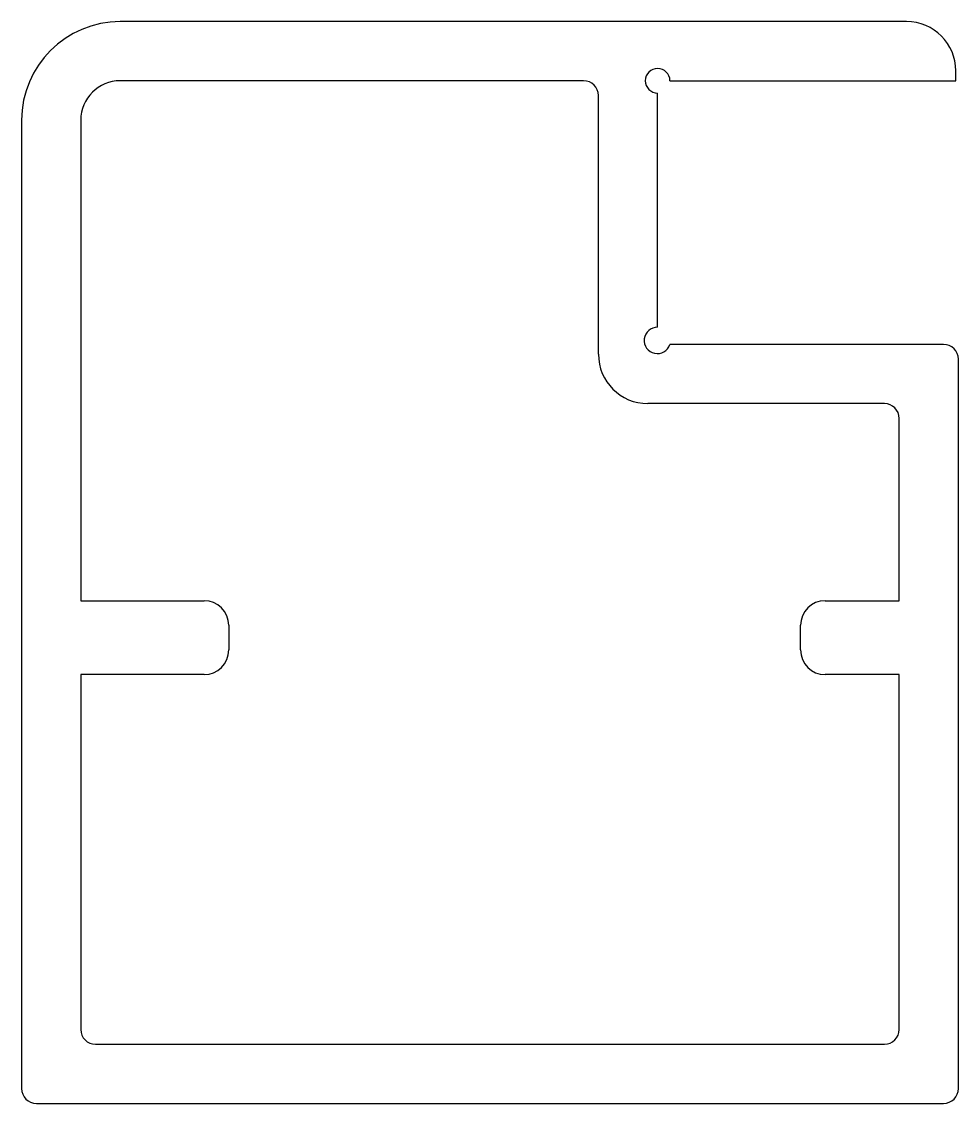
# Model space of a CAD drawing. Extents: x 1714.2 to 1733.2, y 57.7 to 79.6.
import ezdxf

# ---------------------------------------------------------------- set-up
doc = ezdxf.new("R2010")
doc.units = 0
doc.header["$LTSCALE"] = 15
doc.layers.get('0').update_dxf_attribs({"linetype": 'CONTINUOUS'})

msp = doc.modelspace()

# ---------------------------------------------------------------- linework, layer by layer
for p, q in [((1732.112, 79.618), (1716.162, 79.618)), ((1733.112, 78.418), (1733.112, 78.618)), ((1725.562, 78.418), (1716.162, 78.418)), ((1727.312, 78.418), (1733.112, 78.418)), ((1727.062, 73.418), (1727.062, 78.168)), ((1725.862, 72.868), (1725.862, 78.118)), ((1714.162, 77.618), (1714.162, 57.968)), ((1715.362, 77.618), (1715.362, 67.868)), ((1732.862, 73.068), (1727.312, 73.068)), ((1733.162, 57.968), (1733.162, 72.768)), ((1731.662, 71.868), (1726.862, 71.868)), ((1731.962, 67.868), (1731.962, 71.568)), ((1715.362, 67.868), (1717.862, 67.868)), ((1730.462, 67.868), (1731.962, 67.868)), ((1718.362, 67.368), (1718.362, 66.868)), ((1729.962, 66.868), (1729.962, 67.368)), ((1715.362, 66.368), (1715.362, 59.168)), ((1717.862, 66.368), (1715.362, 66.368)), ((1731.962, 66.368), (1730.462, 66.368)), ((1731.962, 59.168), (1731.962, 66.368)), ((1715.662, 58.868), (1731.662, 58.868)), ((1714.462, 57.668), (1732.862, 57.668))]:
    msp.add_line(p, q)
for centre, radius, start, end in [((1716.162, 77.618), 2, 90, 180), ((1732.112, 78.618), 1, 0, 90), ((1727.062, 78.418), 0.25, 0, 270), ((1716.162, 77.618), 0.8, 90, 180), ((1725.562, 78.118), 0.3, 0, 90), ((1727.058, 73.15), 0.268, 89.0259, 342.0495), ((1732.862, 72.768), 0.3, 0, 90), ((1726.862, 72.868), 1, 180, 270), ((1731.662, 71.568), 0.3, 360, 90), ((1717.862, 67.368), 0.5, 0, 90), ((1730.462, 67.368), 0.5, 90, 180), ((1717.862, 66.868), 0.5, 270, 0), ((1730.462, 66.868), 0.5, 180, 270), ((1715.662, 59.168), 0.3, 180, 270), ((1731.662, 59.168), 0.3, 270, 360), ((1714.462, 57.968), 0.3, 180, 270), ((1732.862, 57.968), 0.3, 270, 360)]:
    msp.add_arc(centre, radius, start, end)

doc.saveas('drawing.dxf')
